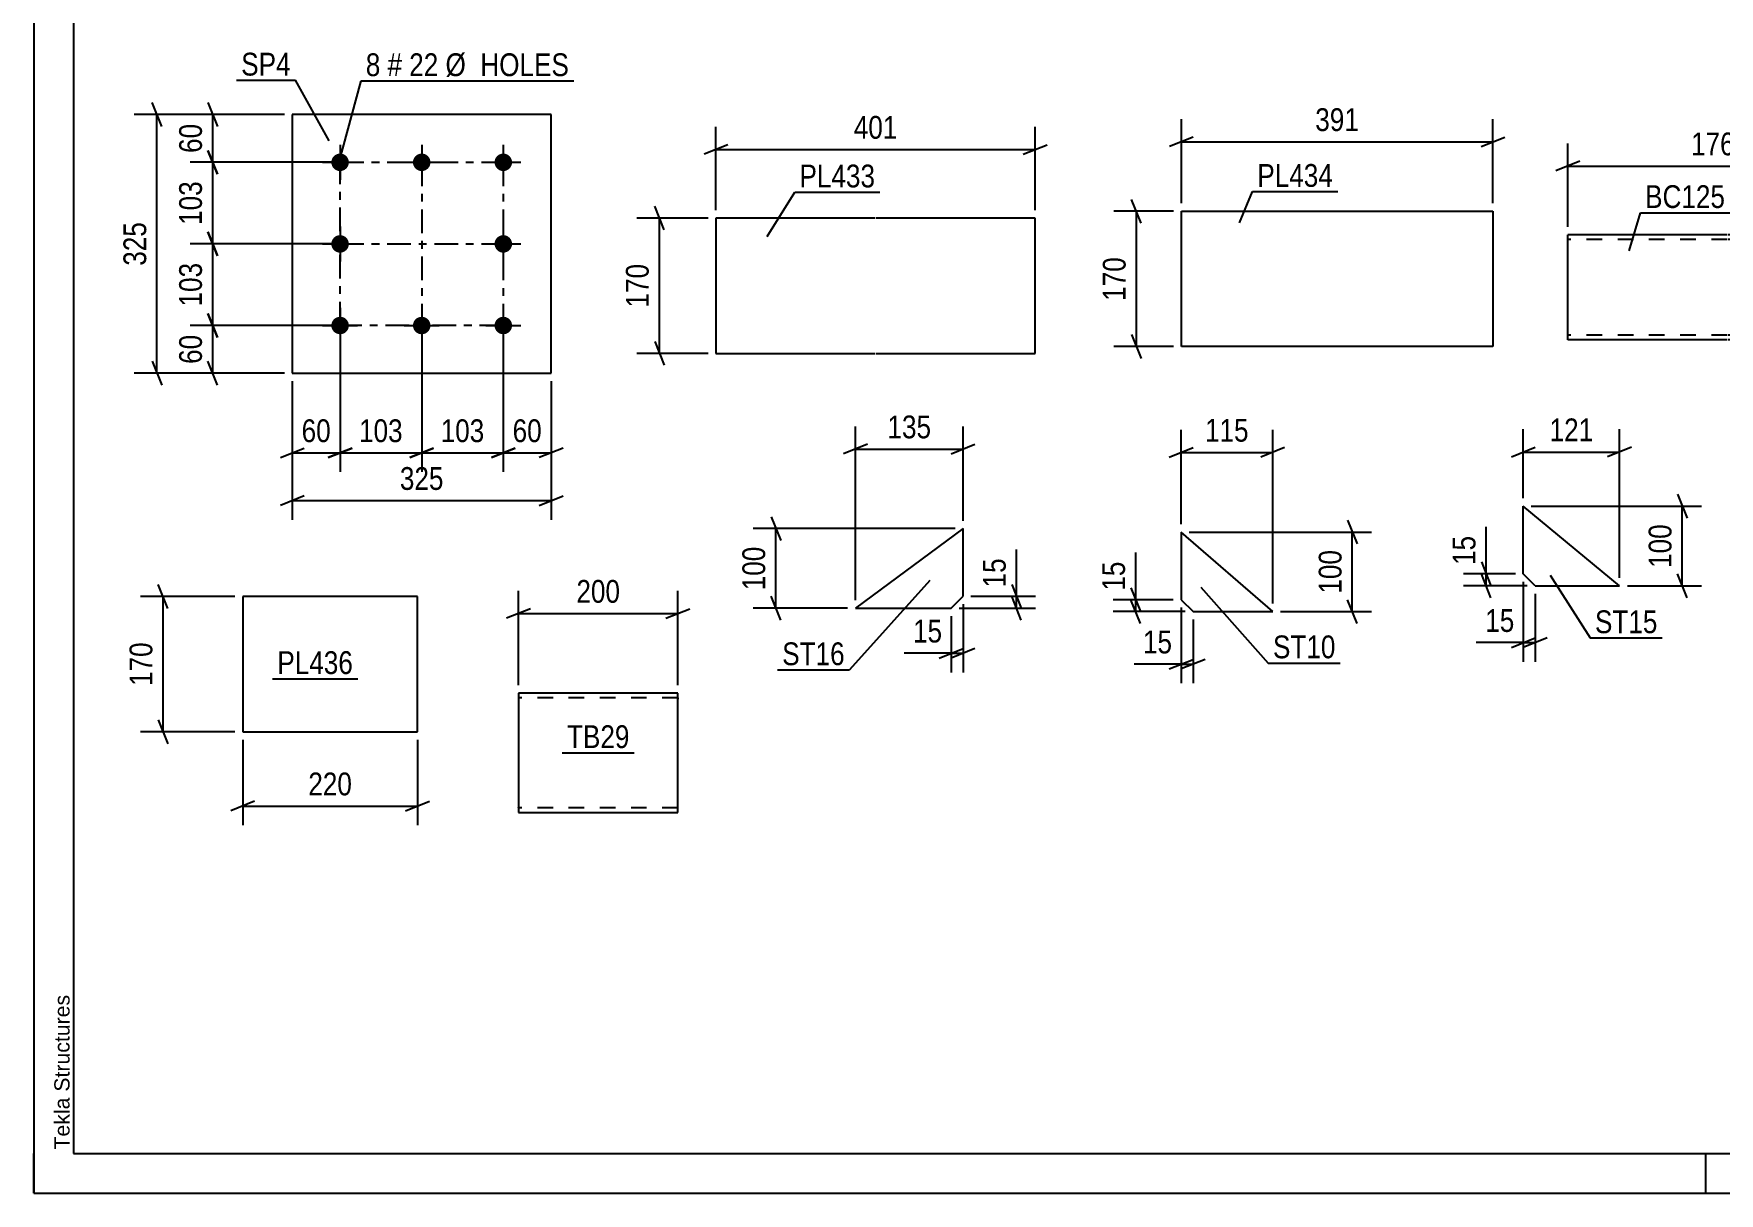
# Model space of a CAD drawing. Header units: millimetres. Extents: x 0 to 420, y -435 to 297.
# Drawn here: x 0 to 211.7, y 0 to 145.7 of the extents above; entities that cross this region are included whole.
import ezdxf

# ---------------------------------------------------------------- set-up
doc = ezdxf.new("R2010")
doc.units = ezdxf.units.MM
doc.linetypes.add('DXK_LINE_DOT2', pattern=[3.9198, 1.9599, -1.9599])
doc.linetypes.add('DXK_LINE_DOT3', pattern=[5.9187, 2.979, -0.9799, 0.9799, -0.9799])
doc.styles.add('Arial', font='ARIAL.TTF', dxfattribs={"height": 0.2})
doc.styles.add('Arial Narrow', font='ARIALN.TTF', dxfattribs={"height": 0.2})

# ---------------------------------------------------------------- blocks, each defined once
blk = doc.blocks.new('Unknown-283123301-1135')
at = {"color": 5, "linetype": 'Continuous'}
for p, q in [((0, 297), (0, 0)), ((5, 292), (5, 5)), ((0, 0), (0, 5)), ((5, 5), (415, 5)), ((210, 0), (210, 5)), ((0, 0), (420, 0))]:
    blk.add_line(p, q, dxfattribs=at)
at = {"color": 174, "linetype": 'Continuous', "style": 'Arial'}
blk.add_text('Tekla Structures', height=1.9102, rotation=90, dxfattribs=at).set_placement((4.5, 5.5))
blk = doc.blocks.new('Bolt-283123301-3375 - 3341')
at = {"linetype": 'Continuous'}
for points in [[(38.48, 130.61, -1), (38.48, 128.41, -1)], [(48.73, 130.61, -1), (48.73, 128.41, -1)], [(58.98, 130.61, -1), (58.98, 128.41, -1)], [(38.48, 120.36, -1), (38.48, 118.16, -1)], [(58.98, 120.36, -1), (58.98, 118.16, -1)], [(38.48, 110.11, -1), (38.48, 107.91, -1)], [(48.73, 110.11, -1), (48.73, 107.91, -1)], [(58.98, 110.11, -1), (58.98, 107.91, -1)]]:
    blk.add_hatch(color=1, dxfattribs=at).paths.add_polyline_path(points)
at = {"color": 1, "linetype": 'Continuous'}
for p, q in [((38.48, 131.71), (38.48, 127.31)), ((48.73, 131.71), (48.73, 127.31)), ((58.98, 131.71), (58.98, 127.31)), ((36.28, 129.51), (40.68, 129.51)), ((46.53, 129.51), (50.93, 129.51)), ((56.78, 129.51), (61.18, 129.51)), ((38.48, 121.46), (38.48, 117.06)), ((58.98, 121.46), (58.98, 117.06)), ((36.28, 119.26), (40.68, 119.26)), ((56.78, 119.26), (61.18, 119.26)), ((38.48, 111.21), (38.48, 106.81)), ((48.73, 111.21), (48.73, 106.81)), ((58.98, 111.21), (58.98, 106.81)), ((36.28, 109.01), (40.68, 109.01)), ((46.53, 109.01), (50.93, 109.01)), ((56.78, 109.01), (61.18, 109.01))]:
    blk.add_line(p, q, dxfattribs=at)
blk = doc.blocks.new('Part-283123301-3390 - 3341')
at = {"color": 2, "linetype": 'Continuous'}
for p, q in [((32.48, 135.51), (32.48, 103.01)), ((64.98, 135.51), (32.48, 135.51)), ((64.98, 103.01), (64.98, 135.51)), ((32.48, 103.01), (64.98, 103.01))]:
    blk.add_line(p, q, dxfattribs=at)
blk = doc.blocks.new('Part-283123301-3107 - 3091')
at = {"color": 2, "linetype": 'Continuous'}
for p, q in [((144.14, 106.36), (144.14, 123.36)), ((144.14, 123.36), (183.28, 123.36)), ((183.28, 123.36), (183.28, 106.36)), ((183.28, 106.36), (144.14, 106.36))]:
    blk.add_line(p, q, dxfattribs=at)
blk = doc.blocks.new('Part-283123301-3150 - 3134')
at = {"color": 2, "linetype": 'Continuous'}
for p, q in [((85.69, 122.51), (85.69, 105.51)), ((105.69, 122.51), (85.69, 122.51)), ((125.79, 122.51), (105.79, 122.51)), ((125.79, 105.51), (125.79, 122.51)), ((85.69, 105.51), (105.69, 105.51)), ((105.79, 105.51), (125.79, 105.51))]:
    blk.add_line(p, q, dxfattribs=at)
blk = doc.blocks.new('Part-283123301-3023 - 3009')
at = {"color": 2, "linetype": 'Continuous'}
for p, q in [((26.25, 74.97), (26.25, 57.97)), ((48.2, 74.97), (26.25, 74.97)), ((48.2, 57.97), (48.2, 74.97)), ((26.25, 57.97), (48.2, 57.97))]:
    blk.add_line(p, q, dxfattribs=at)
blk = doc.blocks.new('Part-283123301-2802 - 2787')
at = {"color": 2, "linetype": 'Continuous'}
for p, q in [((80.9, 62.83), (60.9, 62.83)), ((60.9, 62.83), (60.9, 47.92)), ((80.9, 49.03), (80.9, 62.83)), ((80.9, 47.83), (80.9, 49.03)), ((60.9, 47.92), (60.9, 47.83)), ((60.9, 47.83), (80.9, 47.83))]:
    blk.add_line(p, q, dxfattribs=at)
at = {"color": 7, "linetype": 'DXK_LINE_DOT2'}
for p, q in [((80.9, 62.23), (60.9, 62.23)), ((80.9, 62.23), (80.9, 62.19)), ((80.9, 62.19), (80.9, 62.23)), ((80.9, 62.09), (80.9, 62.19)), ((80.9, 62.19), (80.9, 62.09)), ((80.9, 48.48), (80.9, 48.8)), ((60.9, 48.43), (60.9, 48.48)), ((80.9, 48.43), (60.9, 48.43)), ((80.9, 48.43), (80.9, 48.48))]:
    blk.add_line(p, q, dxfattribs=at)
blk = doc.blocks.new('Part-283123301-2744 - 2728')
at = {"color": 2, "linetype": 'Continuous'}
for p, q in [((187.09, 77.81), (187.09, 86.31)), ((199.18, 76.31), (187.09, 86.31)), ((188.59, 76.31), (187.09, 77.81)), ((188.59, 76.31), (199.18, 76.31))]:
    blk.add_line(p, q, dxfattribs=at)
blk = doc.blocks.new('Part-283123301-2679 - 2663')
at = {"color": 2, "linetype": 'Continuous'}
for p, q in [((116.72, 83.49), (103.22, 73.49)), ((116.72, 74.99), (116.72, 83.49)), ((115.22, 73.49), (116.72, 74.99)), ((103.22, 73.49), (115.22, 73.49))]:
    blk.add_line(p, q, dxfattribs=at)
blk = doc.blocks.new('Part-283123301-2573 - 2556')
at = {"color": 2, "linetype": 'Continuous'}
for p, q in [((212.67, 120.4), (192.67, 120.4)), ((192.67, 108.4), (192.67, 120.4)), ((232.77, 120.4), (212.77, 120.4)), ((232.77, 120.4), (232.77, 120.31)), ((232.77, 120.31), (232.77, 119.2)), ((232.77, 119.2), (232.77, 108.4)), ((192.67, 107.29), (192.67, 108.4)), ((232.77, 107.2), (232.77, 108.4)), ((192.67, 107.2), (192.67, 107.29)), ((212.67, 107.2), (192.67, 107.2)), ((232.77, 107.2), (212.77, 107.2))]:
    blk.add_line(p, q, dxfattribs=at)
at = {"color": 7, "linetype": 'DXK_LINE_DOT2'}
for p, q in [((212.67, 119.8), (192.67, 119.8)), ((232.77, 119.8), (212.77, 119.8)), ((232.77, 119.2), (232.77, 120.05)), ((192.67, 107.55), (192.67, 108.4)), ((232.77, 107.85), (232.77, 108.4)), ((192.67, 107.8), (192.67, 107.85)), ((192.67, 107.8), (192.67, 107.85)), ((212.67, 107.8), (192.67, 107.8)), ((192.67, 107.2), (192.67, 107.2)), ((232.77, 107.8), (212.77, 107.8)), ((232.77, 107.8), (232.77, 107.85)), ((232.77, 107.8), (232.77, 107.85))]:
    blk.add_line(p, q, dxfattribs=at)
blk = doc.blocks.new('Part-283123301-1245 - 1227')
at = {"color": 2, "linetype": 'Continuous'}
for p, q in [((144.11, 83.07), (144.11, 74.57)), ((155.61, 73.07), (144.11, 83.07)), ((144.11, 74.57), (145.61, 73.07)), ((145.61, 73.07), (155.61, 73.07))]:
    blk.add_line(p, q, dxfattribs=at)
blk = doc.blocks.new('Rectangle-283123301-3477 - 3341')
at = {"color": 1, "linetype": 'DXK_LINE_DOT3'}
blk.add_lwpolyline([(38.48, 129.51), (58.98, 129.51), (58.98, 109.01), (38.48, 109.01), (38.48, 129.51)], close=True, dxfattribs=at)
blk = doc.blocks.new('Line-283123301-3470 - 3341')
at = {"color": 1, "linetype": 'DXK_LINE_DOT3'}
blk.add_line((48.73, 129.51), (48.73, 109.01), dxfattribs=at)
blk = doc.blocks.new('Line-283123301-3463 - 3341')
at = {"color": 1, "linetype": 'DXK_LINE_DOT3'}
blk.add_line((38.48, 119.26), (58.98, 119.26), dxfattribs=at)
blk = doc.blocks.new('StraightDimension-283123301-3439 - 3341')
at = {"color": 7, "linetype": 'Continuous'}
for p, q in [((31.48, 135.51), (19.63, 135.51)), ((21.88, 137.01), (23.08, 134.01)), ((22.48, 129.51), (22.48, 135.51)), ((37.48, 129.51), (19.63, 129.51)), ((23.08, 128.01), (21.88, 131.01))]:
    blk.add_line(p, q, dxfattribs=at)
at = {"color": 0}
blk.add_wipeout([(21.73, 134.94), (17.53, 134.94), (17.53, 130.09), (21.73, 130.09)], dxfattribs=at)
at = {"color": 3, "style": 'Arial Narrow'}
blk.add_text('60', height=2.863, rotation=90.0002, dxfattribs=at).set_placement((21.13, 130.69))
blk = doc.blocks.new('StraightDimension-283123301-3392 - 3341')
at = {"color": 7, "linetype": 'Continuous'}
for p, q in [((32.48, 102.01), (32.48, 84.61)), ((64.98, 102.01), (64.98, 84.61)), ((33.98, 87.61), (30.98, 86.41)), ((32.48, 87.01), (64.98, 87.01)), ((63.48, 86.41), (66.48, 87.61))]:
    blk.add_line(p, q, dxfattribs=at)
at = {"color": 0}
blk.add_wipeout([(52.07, 87.76), (52.07, 91.96), (45.39, 91.96), (45.39, 87.76)], dxfattribs=at)
at = {"color": 3, "style": 'Arial Narrow'}
blk.add_text('325', height=2.863, dxfattribs=at).set_placement((45.99, 88.36))
blk = doc.blocks.new('StraightDimension-283123301-3403 - 3341')
at = {"color": 7, "linetype": 'Continuous'}
for p, q in [((38.48, 108.01), (38.48, 90.61)), ((48.73, 108.01), (48.73, 90.61)), ((36.98, 92.41), (39.98, 93.61)), ((50.23, 93.61), (47.23, 92.41)), ((38.48, 93.01), (48.73, 93.01))]:
    blk.add_line(p, q, dxfattribs=at)
at = {"color": 0}
blk.add_wipeout([(46.95, 93.76), (46.95, 97.96), (40.26, 97.96), (40.26, 93.76)], dxfattribs=at)
at = {"color": 3, "style": 'Arial Narrow'}
blk.add_text('103', height=2.863, dxfattribs=at).set_placement((40.86, 94.36))
blk = doc.blocks.new('StraightDimension-283123301-3405 - 3341')
at = {"color": 7, "linetype": 'Continuous'}
for p, q in [((48.73, 108.01), (48.73, 90.61)), ((58.98, 108.01), (58.98, 90.61)), ((47.23, 92.41), (50.23, 93.61)), ((60.48, 93.61), (57.48, 92.41)), ((48.73, 93.01), (58.98, 93.01))]:
    blk.add_line(p, q, dxfattribs=at)
at = {"color": 0}
blk.add_wipeout([(57.2, 93.76), (57.2, 97.96), (50.51, 97.96), (50.51, 93.76)], dxfattribs=at)
at = {"color": 3, "style": 'Arial Narrow'}
blk.add_text('103', height=2.863, dxfattribs=at).set_placement((51.11, 94.36))
blk = doc.blocks.new('StraightDimension-283123301-3407 - 3341')
at = {"color": 7, "linetype": 'Continuous'}
for p, q in [((38.48, 108.01), (38.48, 90.61)), ((32.48, 102.01), (32.48, 90.61)), ((30.98, 92.41), (33.98, 93.61)), ((39.98, 93.61), (36.98, 92.41)), ((32.48, 93.01), (38.48, 93.01))]:
    blk.add_line(p, q, dxfattribs=at)
at = {"color": 0}
blk.add_wipeout([(37.91, 93.76), (37.91, 97.96), (33.05, 97.96), (33.05, 93.76)], dxfattribs=at)
at = {"color": 3, "style": 'Arial Narrow'}
blk.add_text('60', height=2.863, dxfattribs=at).set_placement((33.65, 94.36))
blk = doc.blocks.new('StraightDimension-283123301-3417 - 3341')
at = {"color": 7, "linetype": 'Continuous'}
for p, q in [((58.98, 108.01), (58.98, 90.61)), ((64.98, 102.01), (64.98, 90.61)), ((57.48, 92.41), (60.48, 93.61)), ((66.48, 93.61), (63.48, 92.41)), ((58.98, 93.01), (64.98, 93.01))]:
    blk.add_line(p, q, dxfattribs=at)
at = {"color": 0}
blk.add_wipeout([(64.41, 93.76), (64.41, 97.96), (59.55, 97.96), (59.55, 93.76)], dxfattribs=at)
at = {"color": 3, "style": 'Arial Narrow'}
blk.add_text('60', height=2.863, dxfattribs=at).set_placement((60.15, 94.36))
blk = doc.blocks.new('StraightDimension-283123301-3428 - 3341')
at = {"color": 7, "linetype": 'Continuous'}
for p, q in [((31.48, 135.51), (12.63, 135.51)), ((16.08, 134.01), (14.88, 137.01)), ((15.48, 103.01), (15.48, 135.51)), ((14.88, 104.51), (16.08, 101.51)), ((31.48, 103.01), (12.63, 103.01))]:
    blk.add_line(p, q, dxfattribs=at)
at = {"color": 0}
blk.add_wipeout([(14.73, 122.61), (10.53, 122.61), (10.53, 115.92), (14.73, 115.92)], dxfattribs=at)
at = {"color": 3, "style": 'Arial Narrow'}
blk.add_text('325', height=2.863, rotation=90.0002, dxfattribs=at).set_placement((14.13, 116.52))
blk = doc.blocks.new('StraightDimension-283123301-3449 - 3341')
at = {"color": 7, "linetype": 'Continuous'}
for p, q in [((21.88, 110.51), (23.08, 107.51)), ((37.48, 109.01), (19.63, 109.01)), ((22.48, 103.01), (22.48, 109.01)), ((23.08, 101.51), (21.88, 104.51)), ((31.48, 103.01), (19.63, 103.01))]:
    blk.add_line(p, q, dxfattribs=at)
at = {"color": 0}
blk.add_wipeout([(21.73, 108.44), (17.53, 108.44), (17.53, 103.59), (21.73, 103.59)], dxfattribs=at)
at = {"color": 3, "style": 'Arial Narrow'}
blk.add_text('60', height=2.863, rotation=90.0002, dxfattribs=at).set_placement((21.13, 104.19))
blk = doc.blocks.new('StraightDimension-283123301-3459 - 3341')
at = {"color": 7, "linetype": 'Continuous'}
for p, q in [((37.48, 129.51), (19.63, 129.51)), ((21.88, 131.01), (23.08, 128.01)), ((22.48, 119.26), (22.48, 129.51)), ((23.08, 117.76), (21.88, 120.76)), ((37.48, 119.26), (19.63, 119.26))]:
    blk.add_line(p, q, dxfattribs=at)
at = {"color": 0}
blk.add_wipeout([(21.73, 127.73), (17.53, 127.73), (17.53, 121.05), (21.73, 121.05)], dxfattribs=at)
at = {"color": 3, "style": 'Arial Narrow'}
blk.add_text('103', height=2.863, rotation=90.0002, dxfattribs=at).set_placement((21.13, 121.65))
blk = doc.blocks.new('StraightDimension-283123301-3461 - 3341')
at = {"color": 7, "linetype": 'Continuous'}
for p, q in [((21.88, 120.76), (23.08, 117.76)), ((37.48, 119.26), (19.63, 119.26)), ((22.48, 109.01), (22.48, 119.26)), ((23.08, 107.51), (21.88, 110.51)), ((37.48, 109.01), (19.63, 109.01))]:
    blk.add_line(p, q, dxfattribs=at)
at = {"color": 0}
blk.add_wipeout([(21.73, 117.48), (17.53, 117.48), (17.53, 110.8), (21.73, 110.8)], dxfattribs=at)
at = {"color": 3, "style": 'Arial Narrow'}
blk.add_text('103', height=2.863, rotation=90.0002, dxfattribs=at).set_placement((21.13, 111.4))
blk = doc.blocks.new('StraightDimension-283123301-3109 - 3091')
at = {"color": 7, "linetype": 'Continuous'}
for p, q in [((144.14, 124.36), (144.14, 134.94)), ((183.28, 124.36), (183.28, 134.94)), ((145.64, 132.69), (142.64, 131.49)), ((144.14, 132.09), (183.28, 132.09)), ((181.78, 131.49), (184.78, 132.69))]:
    blk.add_line(p, q, dxfattribs=at)
at = {"color": 0}
blk.add_wipeout([(167.05, 132.84), (167.05, 137.04), (160.36, 137.04), (160.36, 132.84)], dxfattribs=at)
at = {"color": 3, "style": 'Arial Narrow'}
blk.add_text('391', height=2.863, dxfattribs=at).set_placement((160.96, 133.44))
blk = doc.blocks.new('StraightDimension-283123301-3120 - 3091')
at = {"color": 7, "linetype": 'Continuous'}
for p, q in [((143.14, 123.36), (135.64, 123.36)), ((139.09, 121.86), (137.89, 124.86)), ((138.49, 106.36), (138.49, 123.36)), ((143.14, 106.36), (135.64, 106.36)), ((137.89, 107.86), (139.09, 104.86))]:
    blk.add_line(p, q, dxfattribs=at)
at = {"color": 0}
blk.add_wipeout([(137.74, 118.2), (133.54, 118.2), (133.54, 111.51), (137.74, 111.51)], dxfattribs=at)
at = {"color": 3, "style": 'Arial Narrow'}
blk.add_text('170', height=2.863, rotation=90.0002, dxfattribs=at).set_placement((137.14, 112.11))
blk = doc.blocks.new('StraightDimension-283123301-3164 - 3134')
at = {"color": 7, "linetype": 'Continuous'}
for p, q in [((85.69, 123.51), (85.69, 133.97)), ((125.79, 123.51), (125.79, 133.97)), ((87.19, 131.72), (84.19, 130.52)), ((124.29, 130.52), (127.29, 131.72)), ((85.69, 131.12), (125.79, 131.12))]:
    blk.add_line(p, q, dxfattribs=at)
at = {"color": 0}
blk.add_wipeout([(109.08, 131.87), (109.08, 136.07), (102.4, 136.07), (102.4, 131.87)], dxfattribs=at)
at = {"color": 3, "style": 'Arial Narrow'}
blk.add_text('401', height=2.863, dxfattribs=at).set_placement((103, 132.47))
blk = doc.blocks.new('StraightDimension-283123301-3153 - 3134')
at = {"color": 7, "linetype": 'Continuous'}
for p, q in [((79.19, 121.01), (77.99, 124.01)), ((84.69, 122.51), (75.74, 122.51)), ((78.59, 105.51), (78.59, 122.51)), ((77.99, 107.01), (79.19, 104.01)), ((84.69, 105.51), (75.74, 105.51))]:
    blk.add_line(p, q, dxfattribs=at)
at = {"color": 0}
blk.add_wipeout([(77.84, 117.35), (73.64, 117.35), (73.64, 110.67), (77.84, 110.67)], dxfattribs=at)
at = {"color": 3, "style": 'Arial Narrow'}
blk.add_text('170', height=2.863, rotation=90.0002, dxfattribs=at).set_placement((77.24, 111.27))
blk = doc.blocks.new('StraightDimension-283123301-3025 - 3009')
at = {"color": 7, "linetype": 'Continuous'}
for p, q in [((26.25, 56.97), (26.25, 46.24)), ((48.2, 56.97), (48.2, 46.24)), ((27.75, 49.24), (24.75, 48.04)), ((46.7, 48.04), (49.7, 49.24)), ((26.25, 48.64), (48.2, 48.64))]:
    blk.add_line(p, q, dxfattribs=at)
at = {"color": 0}
blk.add_wipeout([(40.57, 49.39), (40.57, 53.59), (33.89, 53.59), (33.89, 49.39)], dxfattribs=at)
at = {"color": 3, "style": 'Arial Narrow'}
blk.add_text('220', height=2.863, dxfattribs=at).set_placement((34.49, 49.99))
blk = doc.blocks.new('StraightDimension-283123301-3036 - 3009')
at = {"color": 7, "linetype": 'Continuous'}
for p, q in [((16.85, 73.47), (15.65, 76.47)), ((25.25, 74.97), (13.4, 74.97)), ((16.25, 57.97), (16.25, 74.97)), ((15.65, 59.47), (16.85, 56.47)), ((25.25, 57.97), (13.4, 57.97))]:
    blk.add_line(p, q, dxfattribs=at)
at = {"color": 0}
blk.add_wipeout([(15.5, 69.82), (11.3, 69.82), (11.3, 63.13), (15.5, 63.13)], dxfattribs=at)
at = {"color": 3, "style": 'Arial Narrow'}
blk.add_text('170', height=2.863, rotation=90.0002, dxfattribs=at).set_placement((14.9, 63.73))
blk = doc.blocks.new('StraightDimension-283123301-2804 - 2787')
at = {"color": 7, "linetype": 'Continuous'}
for p, q in [((60.9, 63.83), (60.9, 75.68)), ((80.9, 63.83), (80.9, 75.68)), ((62.4, 73.43), (59.4, 72.23)), ((60.9, 72.83), (80.9, 72.83)), ((79.4, 72.23), (82.4, 73.43))]:
    blk.add_line(p, q, dxfattribs=at)
at = {"color": 0}
blk.add_wipeout([(74.24, 73.58), (74.24, 77.78), (67.56, 77.78), (67.56, 73.58)], dxfattribs=at)
at = {"color": 3, "style": 'Arial Narrow'}
blk.add_text('200', height=2.863, dxfattribs=at).set_placement((68.16, 74.18))
blk = doc.blocks.new('StraightDimension-283123301-2746 - 2728')
at = {"color": 7, "linetype": 'Continuous'}
for p, q in [((206.45, 87.81), (207.65, 84.81)), ((188.09, 86.31), (209.45, 86.31)), ((207.05, 76.31), (207.05, 86.31)), ((200.18, 76.31), (209.45, 76.31)), ((207.65, 74.81), (206.45, 77.81))]:
    blk.add_line(p, q, dxfattribs=at)
at = {"color": 0}
blk.add_wipeout([(206.3, 84.65), (202.1, 84.65), (202.1, 77.96), (206.3, 77.96)], dxfattribs=at)
at = {"color": 3, "style": 'Arial Narrow'}
blk.add_text('100', height=2.863, rotation=90.0002, dxfattribs=at).set_placement((205.7, 78.56))
blk = doc.blocks.new('StraightDimension-283123301-2755 - 2728')
at = {"color": 7, "linetype": 'Continuous'}
for p, q in [((181.83, 79.31), (183.03, 76.31)), ((186.09, 77.81), (179.58, 77.81)), ((187.59, 76.31), (179.58, 76.31)), ((183.03, 74.81), (181.83, 77.81)), ((182.43, 76.31), (182.43, 77.81))]:
    blk.add_line(p, q, dxfattribs=at)
at = {"color": 0}
blk.add_wipeout([(181.68, 83.19), (177.48, 83.19), (177.48, 78.33), (181.68, 78.33)], dxfattribs=at)
at = {"color": 7, "linetype": 'Continuous'}
blk.add_line((182.43, 77.81), (182.43, 83.71), dxfattribs=at)
blk.add_line((182.43, 77.81), (182.43, 83.71), dxfattribs=at)
at = {"color": 3, "style": 'Arial Narrow'}
blk.add_text('15', height=2.863, rotation=90.0002, dxfattribs=at).set_placement((181.08, 78.93))
blk = doc.blocks.new('StraightDimension-283123301-2766 - 2728')
at = {"color": 7, "linetype": 'Continuous'}
for p, q in [((187.09, 87.31), (187.09, 95.97)), ((199.18, 77.31), (199.18, 95.97)), ((185.59, 92.52), (188.59, 93.72)), ((200.68, 93.72), (197.68, 92.52)), ((187.09, 93.12), (199.18, 93.12))]:
    blk.add_line(p, q, dxfattribs=at)
at = {"color": 0}
blk.add_wipeout([(196.47, 93.87), (196.47, 98.07), (189.79, 98.07), (189.79, 93.87)], dxfattribs=at)
at = {"color": 3, "style": 'Arial Narrow'}
blk.add_text('121', height=2.863, dxfattribs=at).set_placement((190.39, 94.47))
blk = doc.blocks.new('StraightDimension-283123301-2773 - 2728')
at = {"color": 7, "linetype": 'Continuous'}
for p, q in [((187.09, 76.81), (187.09, 66.77)), ((188.59, 75.31), (188.59, 66.77)), ((185.59, 68.57), (188.59, 69.77)), ((190.09, 69.77), (187.09, 68.57)), ((187.09, 69.17), (188.59, 69.17))]:
    blk.add_line(p, q, dxfattribs=at)
at = {"color": 0}
blk.add_wipeout([(186.56, 69.92), (186.56, 74.12), (181.71, 74.12), (181.71, 69.92)], dxfattribs=at)
at = {"color": 7, "linetype": 'Continuous'}
blk.add_line((187.09, 69.17), (181.18, 69.17), dxfattribs=at)
blk.add_line((187.09, 69.17), (181.18, 69.17), dxfattribs=at)
at = {"color": 3, "style": 'Arial Narrow'}
blk.add_text('15', height=2.863, dxfattribs=at).set_placement((182.31, 70.52))
blk = doc.blocks.new('StraightDimension-283123301-2681 - 2663')
at = {"color": 7, "linetype": 'Continuous'}
for p, q in [((122.83, 76.49), (124.03, 73.49)), ((117.72, 74.99), (125.83, 74.99)), ((124.03, 71.99), (122.83, 74.99)), ((123.43, 73.49), (123.43, 74.99)), ((116.22, 73.49), (125.83, 73.49))]:
    blk.add_line(p, q, dxfattribs=at)
at = {"color": 0}
blk.add_wipeout([(122.68, 80.37), (118.48, 80.37), (118.48, 75.51), (122.68, 75.51)], dxfattribs=at)
at = {"color": 7, "linetype": 'Continuous'}
blk.add_line((123.43, 74.99), (123.43, 80.89), dxfattribs=at)
blk.add_line((123.43, 74.99), (123.43, 80.89), dxfattribs=at)
at = {"color": 3, "style": 'Arial Narrow'}
blk.add_text('15', height=2.863, rotation=90.0002, dxfattribs=at).set_placement((122.08, 76.11))
blk = doc.blocks.new('StraightDimension-283123301-2693 - 2663')
at = {"color": 7, "linetype": 'Continuous'}
for p, q in [((92.62, 84.99), (93.82, 81.99)), ((115.72, 83.49), (90.37, 83.49)), ((93.22, 73.49), (93.22, 83.49)), ((93.82, 71.99), (92.62, 74.99)), ((102.22, 73.49), (90.37, 73.49))]:
    blk.add_line(p, q, dxfattribs=at)
at = {"color": 0}
blk.add_wipeout([(92.47, 81.83), (88.27, 81.83), (88.27, 75.15), (92.47, 75.15)], dxfattribs=at)
at = {"color": 3, "style": 'Arial Narrow'}
blk.add_text('100', height=2.863, rotation=90.0002, dxfattribs=at).set_placement((91.87, 75.75))
blk = doc.blocks.new('StraightDimension-283123301-2702 - 2663')
at = {"color": 7, "linetype": 'Continuous'}
for p, q in [((115.22, 72.49), (115.22, 65.44)), ((116.72, 73.99), (116.72, 65.44)), ((113.72, 67.24), (116.72, 68.44)), ((118.22, 68.44), (115.22, 67.24)), ((115.22, 67.84), (116.72, 67.84))]:
    blk.add_line(p, q, dxfattribs=at)
at = {"color": 0}
blk.add_wipeout([(114.7, 68.59), (114.7, 72.79), (109.84, 72.79), (109.84, 68.59)], dxfattribs=at)
at = {"color": 7, "linetype": 'Continuous'}
blk.add_line((115.22, 67.84), (109.31, 67.84), dxfattribs=at)
blk.add_line((115.22, 67.84), (109.31, 67.84), dxfattribs=at)
at = {"color": 3, "style": 'Arial Narrow'}
blk.add_text('15', height=2.863, dxfattribs=at).set_placement((110.44, 69.19))
blk = doc.blocks.new('StraightDimension-283123301-2716 - 2663')
at = {"color": 7, "linetype": 'Continuous'}
for p, q in [((103.22, 74.49), (103.22, 96.34)), ((116.72, 84.49), (116.72, 96.34)), ((104.72, 94.09), (101.72, 92.89)), ((103.22, 93.49), (116.72, 93.49)), ((115.22, 92.89), (118.22, 94.09))]:
    blk.add_line(p, q, dxfattribs=at)
at = {"color": 0}
blk.add_wipeout([(113.31, 94.24), (113.31, 98.44), (106.63, 98.44), (106.63, 94.24)], dxfattribs=at)
at = {"color": 3, "style": 'Arial Narrow'}
blk.add_text('135', height=2.863, dxfattribs=at).set_placement((107.23, 94.84))
blk = doc.blocks.new('StraightDimension-283123301-2577 - 2556')
at = {"color": 7, "linetype": 'Continuous'}
for p, q in [((192.67, 121.4), (192.67, 131.89)), ((232.77, 121.4), (232.77, 131.89)), ((194.17, 129.64), (191.17, 128.44)), ((231.27, 128.44), (234.27, 129.64)), ((192.67, 129.04), (232.77, 129.04))]:
    blk.add_line(p, q, dxfattribs=at)
at = {"color": 0}
blk.add_wipeout([(217.89, 129.79), (217.89, 133.99), (207.55, 133.99), (207.55, 129.79)], dxfattribs=at)
at = {"color": 3, "style": 'Arial Narrow'}
blk.add_text('17635', height=2.863, dxfattribs=at).set_placement((208.15, 130.39))
blk = doc.blocks.new('StraightDimension-283123301-1346 - 1227')
at = {"color": 7, "linetype": 'Continuous'}
for p, q in [((143.11, 74.57), (135.56, 74.57)), ((137.81, 76.07), (139.01, 73.07)), ((139.01, 71.57), (137.81, 74.57)), ((138.41, 73.07), (138.41, 74.57)), ((144.61, 73.07), (135.56, 73.07))]:
    blk.add_line(p, q, dxfattribs=at)
at = {"color": 0}
blk.add_wipeout([(137.66, 79.95), (133.46, 79.95), (133.46, 75.1), (137.66, 75.1)], dxfattribs=at)
at = {"color": 7, "linetype": 'Continuous'}
blk.add_line((138.41, 74.57), (138.41, 80.48), dxfattribs=at)
blk.add_line((138.41, 74.57), (138.41, 80.48), dxfattribs=at)
at = {"color": 3, "style": 'Arial Narrow'}
blk.add_text('15', height=2.863, rotation=90.0002, dxfattribs=at).set_placement((137.06, 75.7))
blk = doc.blocks.new('StraightDimension-283123301-1338 - 1227')
at = {"color": 7, "linetype": 'Continuous'}
for p, q in [((144.11, 84.07), (144.11, 95.92)), ((155.61, 74.07), (155.61, 95.92)), ((142.61, 92.47), (145.61, 93.67)), ((157.11, 93.67), (154.11, 92.47)), ((144.11, 93.07), (155.61, 93.07))]:
    blk.add_line(p, q, dxfattribs=at)
at = {"color": 0}
blk.add_wipeout([(153.2, 93.82), (153.2, 98.02), (146.51, 98.02), (146.51, 93.82)], dxfattribs=at)
at = {"color": 3, "style": 'Arial Narrow'}
blk.add_text('115', height=2.863, dxfattribs=at).set_placement((147.11, 94.42))
blk = doc.blocks.new('StraightDimension-283123301-1322 - 1227')
at = {"color": 7, "linetype": 'Continuous'}
for p, q in [((144.11, 73.57), (144.11, 64.07)), ((145.61, 72.07), (145.61, 64.07)), ((142.61, 65.87), (145.61, 67.07)), ((147.11, 67.07), (144.11, 65.87)), ((144.11, 66.47), (145.61, 66.47))]:
    blk.add_line(p, q, dxfattribs=at)
at = {"color": 0}
blk.add_wipeout([(143.58, 67.22), (143.58, 71.42), (138.72, 71.42), (138.72, 67.22)], dxfattribs=at)
at = {"color": 7, "linetype": 'Continuous'}
blk.add_line((144.11, 66.47), (138.2, 66.47), dxfattribs=at)
blk.add_line((144.11, 66.47), (138.2, 66.47), dxfattribs=at)
at = {"color": 3, "style": 'Arial Narrow'}
blk.add_text('15', height=2.863, dxfattribs=at).set_placement((139.32, 67.82))
blk = doc.blocks.new('StraightDimension-283123301-1357 - 1227')
at = {"color": 7, "linetype": 'Continuous'}
for p, q in [((145.11, 83.07), (168.01, 83.07)), ((165.01, 84.57), (166.21, 81.57)), ((165.61, 73.07), (165.61, 83.07)), ((166.21, 71.57), (165.01, 74.57)), ((156.61, 73.07), (168.01, 73.07))]:
    blk.add_line(p, q, dxfattribs=at)
at = {"color": 0}
blk.add_wipeout([(164.86, 81.41), (160.66, 81.41), (160.66, 74.73), (164.86, 74.73)], dxfattribs=at)
at = {"color": 3, "style": 'Arial Narrow'}
blk.add_text('100', height=2.863, rotation=90.0002, dxfattribs=at).set_placement((164.26, 75.33))
blk = doc.blocks.new('Mark-283123301-3371 - 3341')
at = {"color": 0}
blk.add_wipeout([(43.53, 140.34), (43.53, 143.34), (41.71, 143.34), (41.71, 140.34)], dxfattribs=at)
blk.add_wipeout([(43.53, 140.34), (43.53, 143.34), (41.71, 143.34), (41.71, 140.34)], dxfattribs=at)
at = {"color": 7, "linetype": 'Continuous'}
blk.add_line((38.27, 129.23), (41.11, 139.74), dxfattribs=at)
at = {"color": 0}
blk.add_wipeout([(46.26, 140.34), (46.26, 143.34), (44.43, 143.34), (44.43, 140.34)], dxfattribs=at)
blk.add_wipeout([(46.26, 140.34), (46.26, 143.34), (44.43, 143.34), (44.43, 140.34)], dxfattribs=at)
at = {"color": 3, "style": 'Arial Narrow'}
blk.add_text('8', height=2.86, dxfattribs=at).set_placement((41.71, 140.34))
at = {"color": 0}
blk.add_wipeout([(50.82, 140.34), (50.82, 143.34), (47.16, 143.34), (47.16, 140.34)], dxfattribs=at)
blk.add_wipeout([(50.82, 140.34), (50.82, 143.34), (47.16, 143.34), (47.16, 140.34)], dxfattribs=at)
at = {"color": 3, "style": 'Arial Narrow'}
for s, height, p in [('#', 2.86, (44.43, 140.34)), ('22', 2.863, (47.16, 140.34))]:
    blk.add_text(s, height=height, dxfattribs=at).set_placement(p)
at = {"color": 0}
blk.add_wipeout([(67.25, 140.34), (67.25, 143.34), (51.72, 143.34), (51.72, 140.34)], dxfattribs=at)
blk.add_wipeout([(67.25, 140.34), (67.25, 143.34), (51.72, 143.34), (51.72, 140.34)], dxfattribs=at)
at = {"color": 7, "linetype": 'Continuous'}
blk.add_line((41.11, 139.74), (67.85, 139.74), dxfattribs=at)
at = {"color": 3, "style": 'Arial Narrow'}
blk.add_text('Ø  HOLES', height=2.863, dxfattribs=at).set_placement((51.72, 140.34))
blk = doc.blocks.new('Mark-283123301-3386 - 3341')
at = {"color": 0}
blk.add_wipeout([(32.27, 140.41), (32.27, 143.41), (26.06, 143.41), (26.06, 140.41)], dxfattribs=at)
blk.add_wipeout([(32.27, 140.41), (32.27, 143.41), (26.06, 143.41), (26.06, 140.41)], dxfattribs=at)
at = {"color": 30, "linetype": 'Continuous'}
for p in [(25.46, 139.81), (37.09, 132.22)]:
    blk.add_line(p, (32.87, 139.81), dxfattribs=at)
at = {"color": 3, "style": 'Arial Narrow'}
blk.add_text('SP4', height=2.863, dxfattribs=at).set_placement((26.06, 140.41))
blk = doc.blocks.new('Mark-283123301-3103 - 3091')
at = {"color": 0}
blk.add_wipeout([(163.19, 126.43), (163.19, 129.43), (153.68, 129.43), (153.68, 126.43)], dxfattribs=at)
blk.add_wipeout([(163.19, 126.43), (163.19, 129.43), (153.68, 129.43), (153.68, 126.43)], dxfattribs=at)
at = {"color": 30, "linetype": 'Continuous'}
for p, q in [((151.43, 121.9), (153.08, 125.83)), ((153.08, 125.83), (163.79, 125.83))]:
    blk.add_line(p, q, dxfattribs=at)
at = {"color": 3, "style": 'Arial Narrow'}
blk.add_text('PL434', height=2.863, dxfattribs=at).set_placement((153.68, 126.43))
blk = doc.blocks.new('Mark-283123301-3146 - 3134')
at = {"color": 0}
blk.add_wipeout([(105.69, 126.36), (105.69, 129.36), (96.18, 129.36), (96.18, 126.36)], dxfattribs=at)
blk.add_wipeout([(105.69, 126.36), (105.69, 129.36), (96.18, 129.36), (96.18, 126.36)], dxfattribs=at)
at = {"color": 30, "linetype": 'Continuous'}
for p, q in [((92.11, 120.2), (95.58, 125.76)), ((95.58, 125.76), (106.29, 125.76))]:
    blk.add_line(p, q, dxfattribs=at)
at = {"color": 3, "style": 'Arial Narrow'}
blk.add_text('PL433', height=2.863, dxfattribs=at).set_placement((96.18, 126.36))
blk = doc.blocks.new('Mark-283123301-3021 - 3009')
at = {"color": 0}
blk.add_wipeout([(40.11, 65.23), (40.11, 68.23), (30.6, 68.23), (30.6, 65.23)], dxfattribs=at)
blk.add_wipeout([(40.11, 65.23), (40.11, 68.23), (30.6, 68.23), (30.6, 65.23)], dxfattribs=at)
at = {"color": 30, "linetype": 'Continuous'}
blk.add_line((30, 64.63), (40.71, 64.63), dxfattribs=at)
at = {"color": 3, "style": 'Arial Narrow'}
blk.add_text('PL436', height=2.863, dxfattribs=at).set_placement((30.6, 65.23))
blk = doc.blocks.new('Mark-283123301-2800 - 2787')
at = {"color": 0}
blk.add_wipeout([(74.83, 55.93), (74.83, 58.93), (66.98, 58.93), (66.98, 55.93)], dxfattribs=at)
blk.add_wipeout([(74.83, 55.93), (74.83, 58.93), (66.98, 58.93), (66.98, 55.93)], dxfattribs=at)
at = {"color": 30, "linetype": 'Continuous'}
blk.add_line((66.38, 55.33), (75.43, 55.33), dxfattribs=at)
at = {"color": 3, "style": 'Arial Narrow'}
blk.add_text('TB29', height=2.863, dxfattribs=at).set_placement((66.98, 55.93))
blk = doc.blocks.new('Mark-283123301-2740 - 2728')
at = {"color": 0}
blk.add_wipeout([(203.94, 70.36), (203.94, 73.36), (196.09, 73.36), (196.09, 70.36)], dxfattribs=at)
blk.add_wipeout([(203.94, 70.36), (203.94, 73.36), (196.09, 73.36), (196.09, 70.36)], dxfattribs=at)
at = {"color": 30, "linetype": 'Continuous'}
for p, q in [((190.48, 77.65), (195.49, 69.76)), ((195.49, 69.76), (204.54, 69.76))]:
    blk.add_line(p, q, dxfattribs=at)
at = {"color": 3, "style": 'Arial Narrow'}
blk.add_text('ST15', height=2.863, dxfattribs=at).set_placement((196.09, 70.36))
blk = doc.blocks.new('Mark-283123301-2675 - 2663')
at = {"color": 0}
blk.add_wipeout([(101.87, 66.34), (101.87, 69.34), (94.01, 69.34), (94.01, 66.34)], dxfattribs=at)
blk.add_wipeout([(101.87, 66.34), (101.87, 69.34), (94.01, 69.34), (94.01, 66.34)], dxfattribs=at)
at = {"color": 30, "linetype": 'Continuous'}
for p in [(112.54, 76.96), (93.41, 65.74)]:
    blk.add_line(p, (102.47, 65.74), dxfattribs=at)
at = {"color": 3, "style": 'Arial Narrow'}
blk.add_text('ST16', height=2.863, dxfattribs=at).set_placement((94.01, 66.34))
blk = doc.blocks.new('Mark-283123301-2569 - 2556')
at = {"color": 0}
blk.add_wipeout([(212.43, 123.77), (212.43, 126.77), (202.39, 126.77), (202.39, 123.77)], dxfattribs=at)
blk.add_wipeout([(212.43, 123.77), (212.43, 126.77), (202.39, 126.77), (202.39, 123.77)], dxfattribs=at)
at = {"color": 30, "linetype": 'Continuous'}
for p, q in [((200.37, 118.37), (201.79, 123.17)), ((201.79, 123.17), (213.03, 123.17))]:
    blk.add_line(p, q, dxfattribs=at)
at = {"color": 3, "style": 'Arial Narrow'}
blk.add_text('BC125', height=2.863, dxfattribs=at).set_placement((202.39, 123.77))
blk = doc.blocks.new('Mark-283123301-1240 - 1227')
at = {"color": 0}
blk.add_wipeout([(163.5, 67.21), (163.5, 70.21), (155.65, 70.21), (155.65, 67.21)], dxfattribs=at)
blk.add_wipeout([(163.5, 67.21), (163.5, 70.21), (155.65, 70.21), (155.65, 67.21)], dxfattribs=at)
at = {"color": 30, "linetype": 'Continuous'}
for p, q in [((146.57, 76.14), (155.05, 66.61)), ((155.05, 66.61), (164.1, 66.61))]:
    blk.add_line(p, q, dxfattribs=at)
at = {"color": 3, "style": 'Arial Narrow'}
blk.add_text('ST10', height=2.863, dxfattribs=at).set_placement((155.65, 67.21))

msp = doc.modelspace()

# ---------------------------------------------------------------- block references
for name in ['Unknown-283123301-1135', 'Part-283123301-3390 - 3341', 'Bolt-283123301-3375 - 3341', 'Rectangle-283123301-3477 - 3341', 'Line-283123301-3470 - 3341', 'Part-283123301-3107 - 3091', 'Part-283123301-3150 - 3134', 'Line-283123301-3463 - 3341', 'Part-283123301-2573 - 2556', 'Part-283123301-2744 - 2728', 'Part-283123301-2679 - 2663', 'Part-283123301-1245 - 1227', 'Part-283123301-3023 - 3009', 'Part-283123301-2802 - 2787']:
    msp.add_blockref(name, (0, 0))

# ---------------------------------------------------------------- next in the draw order: block references
for name in ['StraightDimension-283123301-3439 - 3341', 'StraightDimension-283123301-3164 - 3134', 'StraightDimension-283123301-3109 - 3091', 'StraightDimension-283123301-2577 - 2556', 'StraightDimension-283123301-3392 - 3341', 'StraightDimension-283123301-2746 - 2728', 'StraightDimension-283123301-2681 - 2663', 'StraightDimension-283123301-1346 - 1227', 'StraightDimension-283123301-2804 - 2787', 'Mark-283123301-3021 - 3009', 'Mark-283123301-2800 - 2787', 'StraightDimension-283123301-3025 - 3009']:
    msp.add_blockref(name, (0, 0))

# ---------------------------------------------------------------- next in the draw order: block references
for name in ['Mark-283123301-3146 - 3134', 'Mark-283123301-3103 - 3091', 'Mark-283123301-2569 - 2556', 'StraightDimension-283123301-3153 - 3134', 'StraightDimension-283123301-3120 - 3091', 'StraightDimension-283123301-3403 - 3341', 'StraightDimension-283123301-1338 - 1227', 'StraightDimension-283123301-2693 - 2663', 'StraightDimension-283123301-2755 - 2728', 'StraightDimension-283123301-3036 - 3009']:
    msp.add_blockref(name, (0, 0))

# ---------------------------------------------------------------- next in the draw order: block references
for name in ['StraightDimension-283123301-3407 - 3341', 'StraightDimension-283123301-3405 - 3341', 'StraightDimension-283123301-2766 - 2728', 'StraightDimension-283123301-2702 - 2663', 'StraightDimension-283123301-1322 - 1227']:
    msp.add_blockref(name, (0, 0))

# ---------------------------------------------------------------- next in the draw order: block references
for name in ['StraightDimension-283123301-3428 - 3341', 'StraightDimension-283123301-3417 - 3341', 'StraightDimension-283123301-2716 - 2663', 'StraightDimension-283123301-1357 - 1227', 'StraightDimension-283123301-2773 - 2728']:
    msp.add_blockref(name, (0, 0))

# ---------------------------------------------------------------- next in the draw order: block references
for name in ['Mark-283123301-3386 - 3341', 'StraightDimension-283123301-3459 - 3341', 'StraightDimension-283123301-3449 - 3341', 'Mark-283123301-2675 - 2663', 'Mark-283123301-2740 - 2728', 'Mark-283123301-1240 - 1227']:
    msp.add_blockref(name, (0, 0))

# ---------------------------------------------------------------- next in the draw order: block references
for name in ['Mark-283123301-3371 - 3341', 'StraightDimension-283123301-3461 - 3341']:
    msp.add_blockref(name, (0, 0))

doc.saveas('drawing.dxf')
